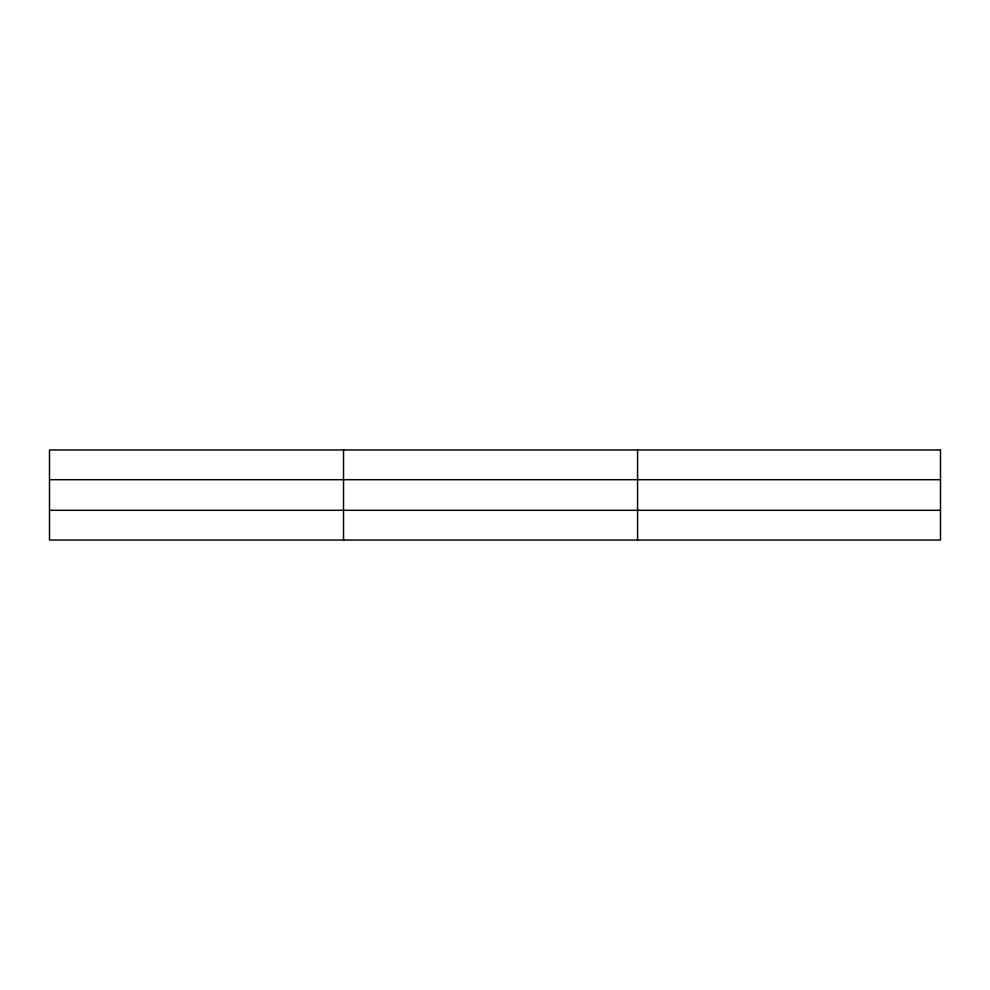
<?xml version="1.0" encoding="UTF-8"?>
<svg xmlns="http://www.w3.org/2000/svg" width="990" height="990" viewBox="0 0 990 990"><rect width="100%" height="100%" fill="white"/><g stroke="black" fill="none" stroke-linecap="round" stroke-linejoin="round"><path stroke-width="1.49" d="M343.53 449.967L343.53 540.033M637.56 449.967L637.56 540.033M49.5 479.692L940.5 479.692M49.5 510.308L940.5 510.308M940.5 449.967L940.5 540.033L49.5 540.033L49.5 449.967L940.5 449.967"/></g></svg>
